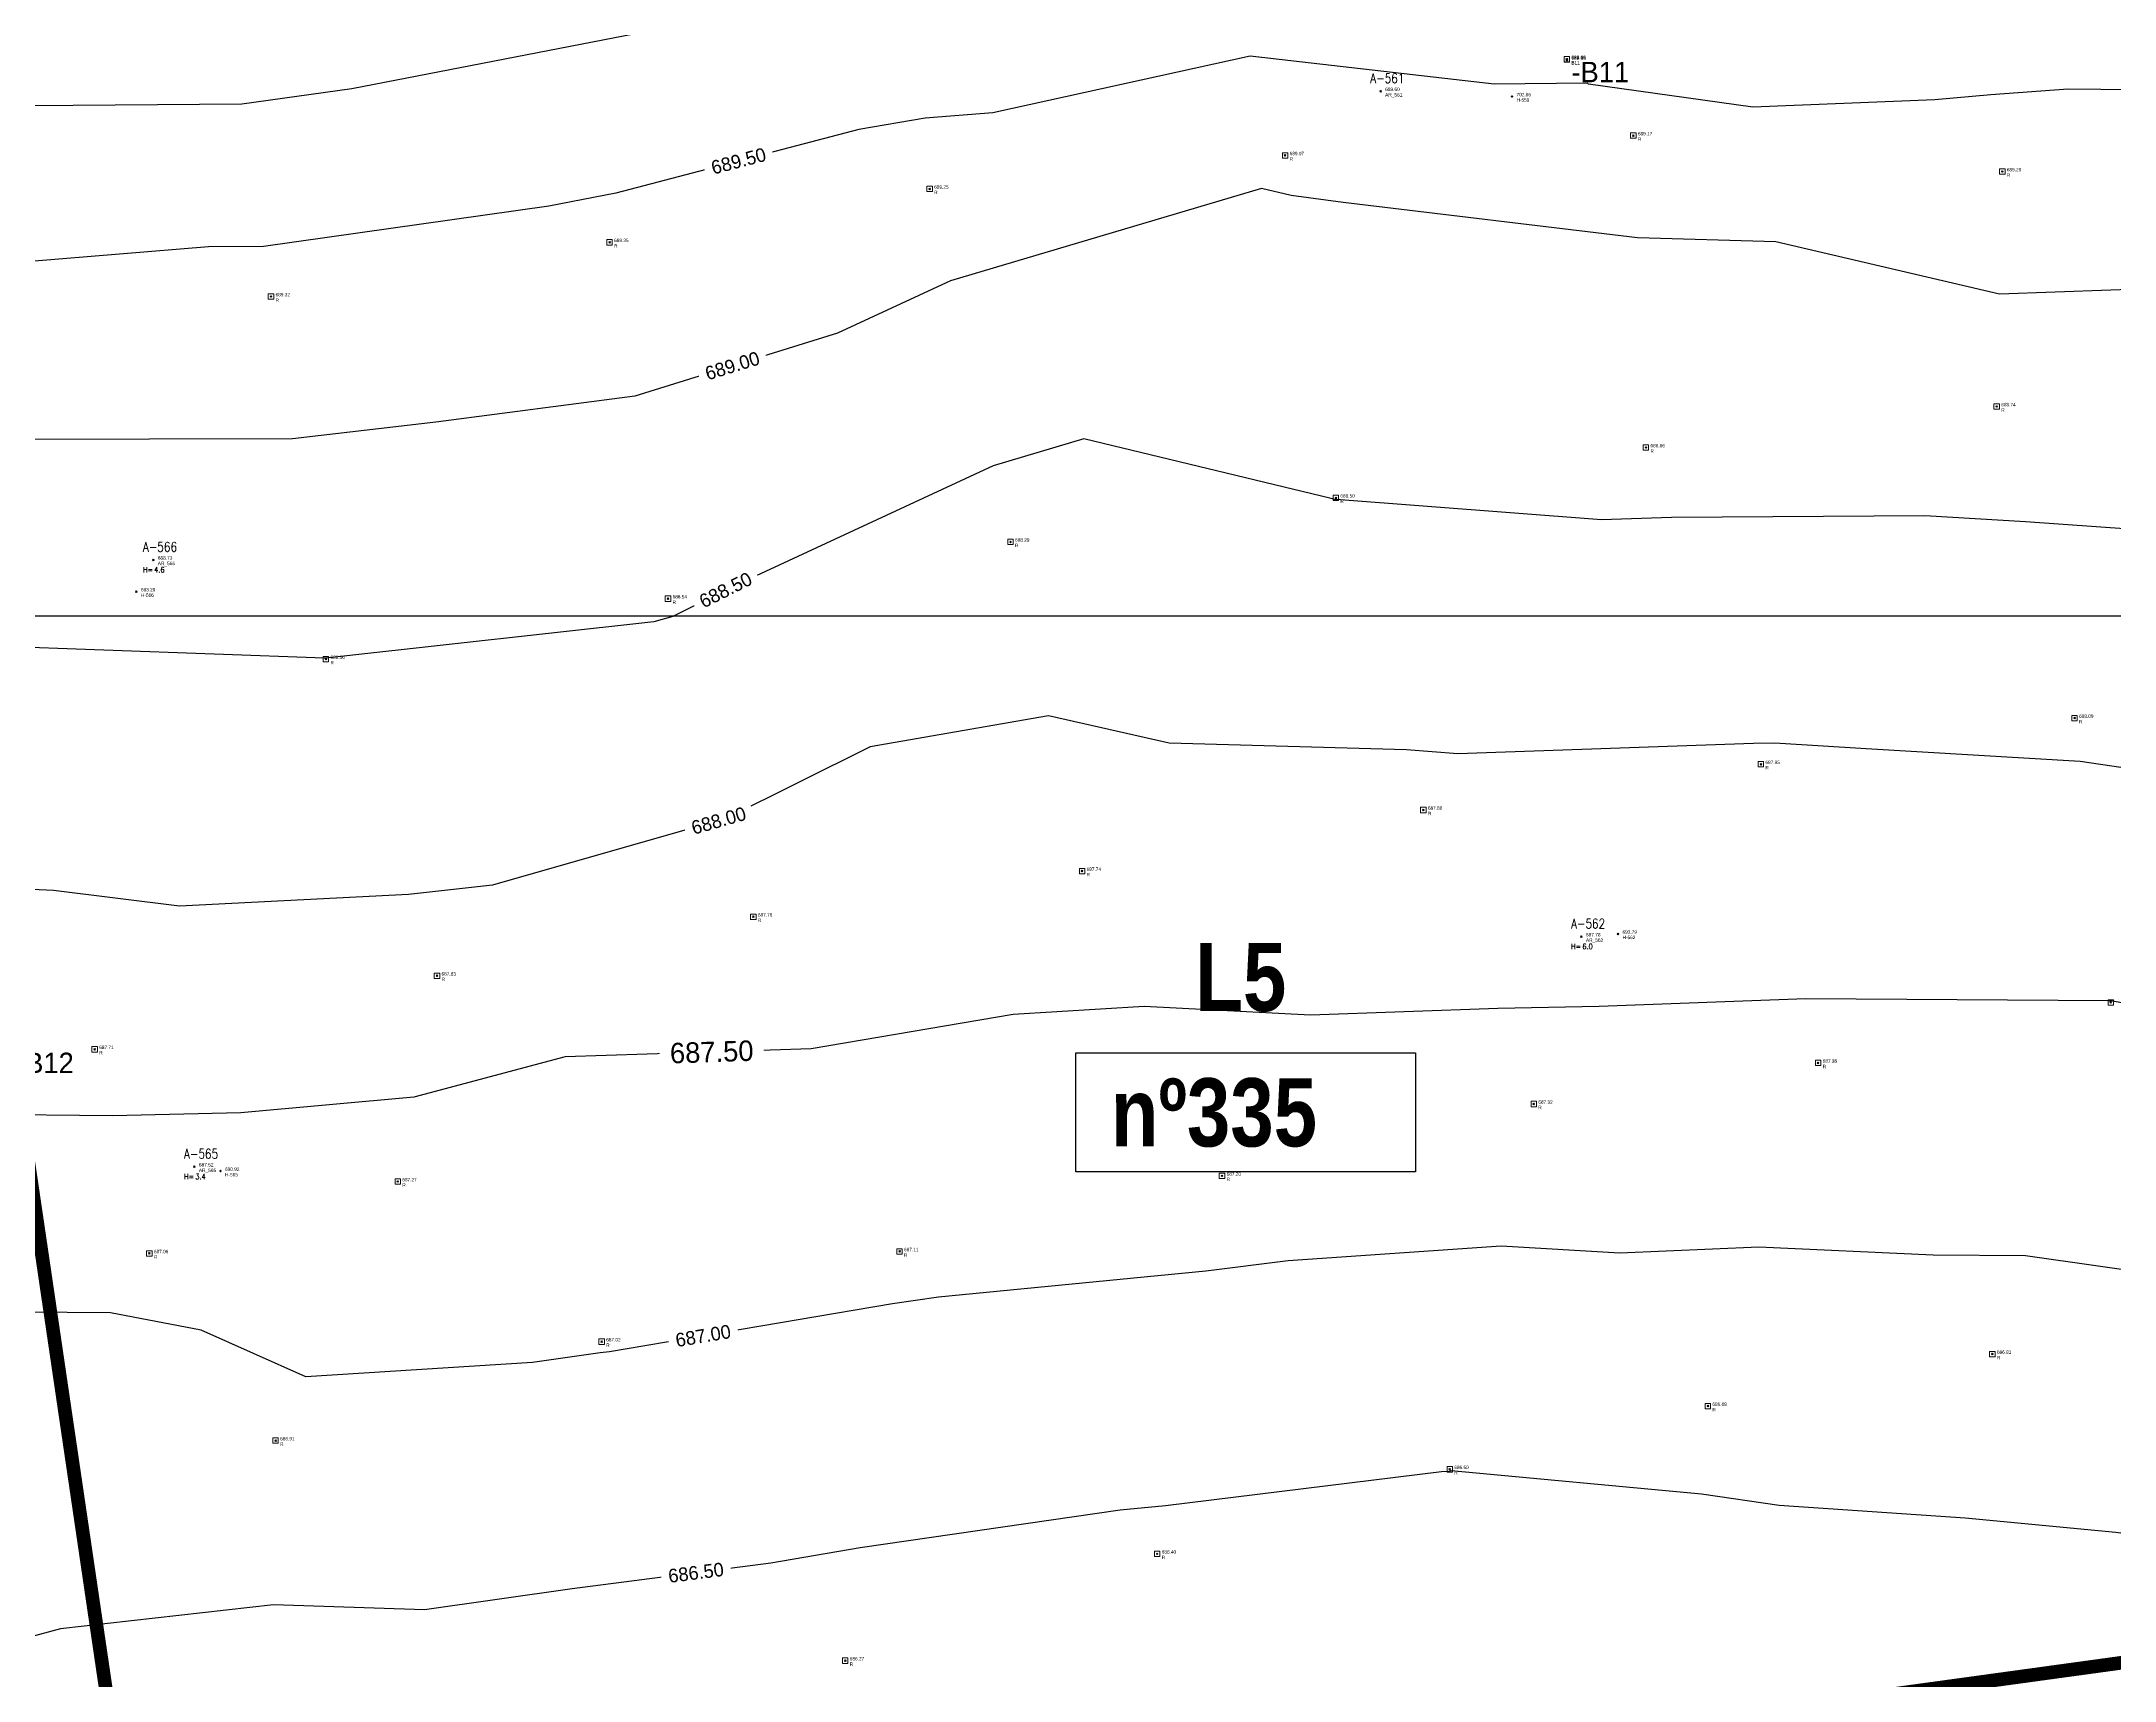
# Model space of a CAD drawing. Extents: x 350769 to 354978, y 6304672 to 6307963.
# Drawn here: x 352416.6 to 352492.6, y 6306061 to 6306121.1 of the extents above; entities that cross this region are included whole.
import ezdxf

# ---------------------------------------------------------------- set-up
doc = ezdxf.new("R2010")
doc.units = 0
doc.header["$PDMODE"] = 35
doc.header["$PDSIZE"] = 0.03
for name, pattern in [('4.0 - LO RECABARREN - DESNIVEL NUEVO$0$HIDDEN', [0.375, 0.25, -0.125]), ('CONTINUOS', [0]), ('DASHDOT', [1, 0.5, -0.25, 0, -0.25]), ('DASHED', [19.05, 12.7, -6.35])]:
    doc.linetypes.add(name, pattern=pattern)
doc.layers.get('0').update_dxf_attribs({"linetype": 'CONTINUOUS'})
doc.layers.get('Defpoints').update_dxf_attribs({"linetype": 'CONTINUOUS'})
for name, color, linetype in [('02_Geo ext_Acotamiento', 7, 'CONTINUOUS'), ('02_Geo ext_Geometria', 2, 'CONTINUOUS'), ('03_S2_Pav ext_Borde vereda', 7, 'CONTINUOUS'), ('1-ARBOL H1', 7, 'CONTINUOUS'), ('1-ARBOL H2', 1, 'CONTINUOUS'), ('1-ARBOL H3', 241, 'CONTINUOUS'), ('1-ARBOL NOMBRE', 3, 'CONTINUOUS'), ('1-ARBOL PTO', 7, 'CONTINUOUS'), ('1-coordenadas', 8, 'CONTINUOUS'), ('C-TINN', 5, 'CONTINUOUS'), ('C-TOPO-MAJR', 9, 'CONTINUOUS'), ('C-TOPO-MINR', 8, 'CONTINUOUS'), ('V-NODE-TEXT DIC 2012', 31, 'CONTINUOUS')]:
    doc.layers.add(name, color=color, linetype=linetype)
doc.layers.add('0_ASD_LINEA OFICIAL', color=253, linetype='DASHDOT', lineweight=20)
doc.layers.add('0_ASD_TOPOGRAFIA_ELEMENTOS', color=7, linetype='CONTINUOS', lineweight=5, true_color=0xbdbdbd)
doc.styles.add('NEW TURNER_TITULOS', font='techb___.ttf')
doc.styles.add('ROMANS', font='romans.shx', dxfattribs={"width": 0.65})
doc.dimstyles.new('Principal', dxfattribs={"dimscale": 0, "dimtxt": 2, "dimasz": 2, "dimexe": 1, "dimexo": 1, "dimtad": 1, "dimrnd": 0.05, "dimzin": 1, "dimtxsty": 'ROMANS', "dimcen": 2.5, "dimclrt": 2, "dimaunit": 2, "dimadec": 0, "dimazin": 0, "dimtfac": 1, "dimtmove": 0, "dimatfit": 3, "dimfxl": 1, "dimfxlon": 1, "dimarcsym": 0})

# ---------------------------------------------------------------- blocks, each defined once
blk = doc.blocks.new('COORDENADAS')
at = {"layer": '1-coordenadas'}
blk.add_line((20, -100.625), (1420, -100.625), dxfattribs=at)
blk = doc.blocks.new('*D986')
at = {"layer": '02_Geo ext_Geometria', "color": 0, "lineweight": -2, "transparency": 16777216}
blk.add_line((352392.308, 6306009.746), (352389.744, 6306004.59), dxfattribs=at)
at = {"layer": '02_Geo ext_Geometria', "color": 0, "transparency": 16777216}
blk.add_solid([(352389.595, 6306004.664), (352389.893, 6306004.516), (352389.298, 6306003.694)], dxfattribs=at)
at = {"layer": 'Defpoints', "color": 0, "transparency": 16777216}
for p in [(352475.028, 6306176.051), (352389.298, 6306003.694)]:
    blk.add_point(p, dxfattribs=at)
at = {"layer": '02_Geo ext_Geometria', "color": 2, "transparency": 16777216, "insert": (352390.502, 6306008.152), "char_height": 1, "attachment_point": 5, "rotation": 63.55437, "style": 'ROMANS'}
blk.add_mtext('R192,50', dxfattribs=at)
blk = doc.blocks.new('*D987')
at = {"layer": '02_Geo ext_Geometria', "color": 0, "lineweight": -2, "transparency": 16777216}
blk.add_line((352455.14, 6305990.434), (352455.626, 6305984.696), dxfattribs=at)
at = {"layer": '02_Geo ext_Geometria', "color": 0, "transparency": 16777216}
blk.add_solid([(352455.792, 6305984.711), (352455.46, 6305984.682), (352455.711, 6305983.7)], dxfattribs=at)
at = {"layer": 'Defpoints', "color": 0, "transparency": 16777216}
for p in [(352445.621, 6306102.767), (352455.711, 6305983.7)]:
    blk.add_point(p, dxfattribs=at)
at = {"layer": '02_Geo ext_Geometria', "color": 2, "transparency": 16777216, "insert": (352456.233, 6305988.287), "char_height": 1, "attachment_point": 5, "rotation": 274.84347, "style": 'ROMANS'}
blk.add_mtext('R119,50', dxfattribs=at)
blk = doc.blocks.new('*D988')
at = {"layer": '02_Geo ext_Geometria', "color": 0, "lineweight": -2, "transparency": 16777216}
blk.add_line((352472.874, 6305992.992), (352473.88, 6305987.322), dxfattribs=at)
at = {"layer": '02_Geo ext_Geometria', "color": 0, "transparency": 16777216}
blk.add_solid([(352474.044, 6305987.351), (352473.715, 6305987.293), (352474.054, 6305986.337)], dxfattribs=at)
at = {"layer": 'Defpoints', "color": 0, "transparency": 16777216}
for p in [(352407.41, 6306362.191), (352474.054, 6305986.337)]:
    blk.add_point(p, dxfattribs=at)
at = {"layer": '02_Geo ext_Geometria', "color": 2, "transparency": 16777216, "insert": (352474.158, 6305990.953), "char_height": 1, "attachment_point": 5, "rotation": 280.05482, "style": 'ROMANS'}
blk.add_mtext('R381,70', dxfattribs=at)
blk = doc.blocks.new('*D989')
at = {"layer": '02_Geo ext_Geometria', "color": 0, "lineweight": -2, "transparency": 16777216}
blk.add_line((352505.468, 6306000.177), (352506.958, 6305994.615), dxfattribs=at)
at = {"layer": '02_Geo ext_Geometria', "color": 0, "transparency": 16777216}
blk.add_solid([(352507.119, 6305994.658), (352506.797, 6305994.572), (352507.217, 6305993.649)], dxfattribs=at)
at = {"layer": 'Defpoints', "color": 0, "transparency": 16777216}
for p in [(352413.813, 6306342.279), (352507.217, 6305993.649)]:
    blk.add_point(p, dxfattribs=at)
at = {"layer": '02_Geo ext_Geometria', "color": 2, "transparency": 16777216, "insert": (352506.922, 6305998.256), "char_height": 1, "attachment_point": 5, "rotation": 284.9982, "style": 'ROMANS'}
blk.add_mtext('R360,95', dxfattribs=at)
blk = doc.blocks.new('*D1071')
at = {"layer": '02_Geo ext_Acotamiento', "color": 0, "lineweight": -2, "transparency": 16777216}
blk.add_line((352445.116, 6305983.002), (352445.068, 6305971.775), dxfattribs=at)
at = {"layer": '02_Geo ext_Acotamiento', "color": 0, "transparency": 16777216}
blk.add_solid([(352444.902, 6305971.775), (352445.235, 6305971.774), (352445.064, 6305970.775)], dxfattribs=at)
at = {"layer": 'Defpoints', "color": 0, "transparency": 16777216}
for p in [(352445.621, 6306102.767), (352445.064, 6305970.775)]:
    blk.add_point(p, dxfattribs=at)
at = {"layer": '02_Geo ext_Acotamiento', "color": 2, "transparency": 16777216, "insert": (352444.199, 6305980.775), "char_height": 1, "attachment_point": 5, "rotation": 89.7581, "style": 'ROMANS'}
blk.add_mtext('R132,00', dxfattribs=at)
blk = doc.blocks.new('*D1073')
at = {"layer": '02_Geo ext_Acotamiento', "color": 0, "lineweight": -2, "transparency": 16777216}
blk.add_line((352392.778, 6306017.485), (352390.073, 6306012.402), dxfattribs=at)
at = {"layer": '02_Geo ext_Acotamiento', "color": 0, "transparency": 16777216}
blk.add_solid([(352389.926, 6306012.48), (352390.22, 6306012.324), (352389.603, 6306011.519)], dxfattribs=at)
at = {"layer": 'Defpoints', "color": 0, "transparency": 16777216}
for p in [(352584.909, 6306378.558), (352389.603, 6306011.519)]:
    blk.add_point(p, dxfattribs=at)
at = {"layer": '02_Geo ext_Acotamiento', "color": 2, "transparency": 16777216, "insert": (352390.928, 6306015.942), "char_height": 1, "attachment_point": 5, "rotation": 61.98199, "style": 'ROMANS'}
blk.add_mtext('R415,75', dxfattribs=at)
blk = doc.blocks.new('*D1074')
at = {"layer": '02_Geo ext_Acotamiento', "color": 0, "lineweight": -2, "transparency": 16777216}
blk.add_line((352522.716, 6306005.271), (352524.487, 6305999.791), dxfattribs=at)
at = {"layer": '02_Geo ext_Acotamiento', "color": 0, "transparency": 16777216}
blk.add_solid([(352524.646, 6305999.843), (352524.328, 6305999.74), (352524.794, 6305998.84)], dxfattribs=at)
at = {"layer": 'Defpoints', "color": 0, "transparency": 16777216}
for p in [(352413.813, 6306342.279), (352524.794, 6305998.84)]:
    blk.add_point(p, dxfattribs=at)
at = {"layer": '02_Geo ext_Acotamiento', "color": 2, "transparency": 16777216, "insert": (352524.266, 6306003.426), "char_height": 1, "attachment_point": 5, "rotation": 287.90801, "style": 'ROMANS'}
blk.add_mtext('R360,95', dxfattribs=at)
blk = doc.blocks.new('*D1154')
at = {"layer": '02_Geo ext_Acotamiento', "color": 0, "lineweight": -2, "transparency": 16777216}
blk.add_line((352423.93, 6305980.321), (352422.429, 6305975.456), dxfattribs=at)
at = {"layer": '02_Geo ext_Acotamiento', "color": 0, "transparency": 16777216}
blk.add_solid([(352422.269, 6305975.505), (352422.588, 6305975.406), (352422.134, 6305974.5)], dxfattribs=at)
at = {"layer": 'Defpoints', "color": 0, "transparency": 16777216}
for p in [(352450.517, 6306066.451), (352422.134, 6305974.5)]:
    blk.add_point(p, dxfattribs=at)
at = {"layer": '02_Geo ext_Acotamiento', "color": 2, "transparency": 16777216, "insert": (352422.496, 6305978.752), "char_height": 1, "attachment_point": 5, "rotation": 72.84542, "style": 'ROMANS'}
blk.add_mtext('R96,25', dxfattribs=at)
blk = doc.blocks.new('*D1162')
at = {"layer": '02_Geo ext_Acotamiento', "color": 0, "lineweight": -2, "transparency": 16777216}
blk.add_line((352433.483, 6305998.974), (352432.257, 6305994.032), dxfattribs=at)
at = {"layer": '02_Geo ext_Acotamiento', "color": 0, "transparency": 16777216}
blk.add_solid([(352432.095, 6305994.073), (352432.419, 6305993.992), (352432.016, 6305993.062)], dxfattribs=at)
at = {"layer": 'Defpoints', "color": 0, "transparency": 16777216}
for p in [(352454.232, 6306082.602), (352432.016, 6305993.062)]:
    blk.add_point(p, dxfattribs=at)
at = {"layer": '02_Geo ext_Acotamiento', "color": 2, "transparency": 16777216, "insert": (352432.139, 6305997.327), "char_height": 1, "attachment_point": 5, "rotation": 76.06555, "style": 'ROMANS'}
blk.add_mtext('R92,25', dxfattribs=at)
blk = doc.blocks.new('*D1193')
at = {"layer": '02_Geo ext_Acotamiento', "color": 0, "lineweight": -2, "transparency": 16777216}
blk.add_line((352422.119, 6305986.745), (352419.227, 6305978.627), dxfattribs=at)
at = {"layer": '02_Geo ext_Acotamiento', "color": 0, "transparency": 16777216}
blk.add_solid([(352419.07, 6305978.683), (352419.384, 6305978.571), (352418.891, 6305977.685)], dxfattribs=at)
at = {"layer": 'Defpoints', "color": 0, "transparency": 16777216}
for p in [(352450.517, 6306066.451), (352418.891, 6305977.685)]:
    blk.add_point(p, dxfattribs=at)
at = {"layer": '02_Geo ext_Acotamiento', "color": 2, "transparency": 16777216, "insert": (352420.619, 6305985.24), "char_height": 1, "attachment_point": 5, "rotation": 70.38968, "style": 'ROMANS'}
blk.add_mtext('R94,25', dxfattribs=at)
blk = doc.blocks.new('*D1234')
at = {"layer": '02_Geo ext_Acotamiento', "color": 0, "lineweight": -2, "transparency": 16777216}
blk.add_line((352429.306, 6305986.278), (352427.863, 6305980.704), dxfattribs=at)
at = {"layer": '02_Geo ext_Acotamiento', "color": 0, "transparency": 16777216}
blk.add_solid([(352427.702, 6305980.745), (352428.024, 6305980.662), (352427.612, 6305979.735)], dxfattribs=at)
at = {"layer": 'Defpoints', "color": 0, "transparency": 16777216}
for p in [(352454.232, 6306082.602), (352427.612, 6305979.735)]:
    blk.add_point(p, dxfattribs=at)
at = {"layer": '02_Geo ext_Acotamiento', "color": 2, "transparency": 16777216, "insert": (352427.868, 6305984.345), "char_height": 1, "attachment_point": 5, "rotation": 75.49139, "style": 'ROMANS'}
blk.add_mtext('R106,25', dxfattribs=at)
blk = doc.blocks.new('*D1235')
at = {"layer": '02_Geo ext_Acotamiento', "color": 0, "lineweight": -2, "transparency": 16777216}
blk.add_line((352427.684, 6305992.749), (352426.035, 6305987.425), dxfattribs=at)
at = {"layer": '02_Geo ext_Acotamiento', "color": 0, "transparency": 16777216}
blk.add_solid([(352425.875, 6305987.474), (352426.194, 6305987.375), (352425.739, 6305986.469)], dxfattribs=at)
at = {"layer": 'Defpoints', "color": 0, "transparency": 16777216}
for p in [(352450.517, 6306066.451), (352425.739, 6305986.469)]:
    blk.add_point(p, dxfattribs=at)
at = {"layer": '02_Geo ext_Acotamiento', "color": 2, "transparency": 16777216, "insert": (352426.248, 6305991.182), "char_height": 1, "attachment_point": 5, "rotation": 72.78669, "style": 'ROMANS'}
blk.add_mtext('R83,75', dxfattribs=at)
blk = doc.blocks.new('*D1237')
at = {"layer": '02_Geo ext_Acotamiento', "color": 0, "lineweight": -2, "transparency": 16777216}
blk.add_line((352466.519, 6305991.921), (352467.427, 6305986.235), dxfattribs=at)
at = {"layer": '02_Geo ext_Acotamiento', "color": 0, "transparency": 16777216}
blk.add_solid([(352467.591, 6305986.261), (352467.262, 6305986.208), (352467.584, 6305985.247)], dxfattribs=at)
at = {"layer": 'Defpoints', "color": 0, "transparency": 16777216}
for p in [(352407.41, 6306362.191), (352467.584, 6305985.247)]:
    blk.add_point(p, dxfattribs=at)
at = {"layer": '02_Geo ext_Acotamiento', "color": 2, "transparency": 16777216, "insert": (352467.767, 6305989.86), "char_height": 1, "attachment_point": 5, "rotation": 279.07, "style": 'ROMANS'}
blk.add_mtext('R381,70', dxfattribs=at)
blk = doc.blocks.new('*D1238')
at = {"layer": '02_Geo ext_Acotamiento', "color": 0, "lineweight": -2, "transparency": 16777216}
blk.add_line((352490.018, 6305988.759), (352491.128, 6305983.109), dxfattribs=at)
at = {"layer": '02_Geo ext_Acotamiento', "color": 0, "transparency": 16777216}
blk.add_solid([(352491.291, 6305983.141), (352490.964, 6305983.077), (352491.32, 6305982.127)], dxfattribs=at)
at = {"layer": 'Defpoints', "color": 0, "transparency": 16777216}
for p in [(352463.493, 6306123.846), (352491.32, 6305982.127)]:
    blk.add_point(p, dxfattribs=at)
at = {"layer": '02_Geo ext_Acotamiento', "color": 2, "transparency": 16777216, "insert": (352491.339, 6305986.744), "char_height": 1, "attachment_point": 5, "rotation": 281.10914, "style": 'ROMANS'}
blk.add_mtext('R144,40', dxfattribs=at)
blk = doc.blocks.new('*D1239')
at = {"layer": '02_Geo ext_Acotamiento', "color": 0, "lineweight": -2, "transparency": 16777216}
blk.add_line((352523.108, 6305997.552), (352524.831, 6305992.057), dxfattribs=at)
at = {"layer": '02_Geo ext_Acotamiento', "color": 0, "transparency": 16777216}
blk.add_solid([(352524.99, 6305992.107), (352524.672, 6305992.007), (352525.13, 6305991.103)], dxfattribs=at)
at = {"layer": 'Defpoints', "color": 0, "transparency": 16777216}
for p in [(352405.923, 6306371.355), (352525.13, 6305991.103)]:
    blk.add_point(p, dxfattribs=at)
at = {"layer": '02_Geo ext_Acotamiento', "color": 2, "transparency": 16777216, "insert": (352524.642, 6305995.694), "char_height": 1, "attachment_point": 5, "rotation": 287.40589, "style": 'ROMANS'}
blk.add_mtext('R398,50', dxfattribs=at)
blk = doc.blocks.new('A$C27410629')
blk.add_lwpolyline([(250.562, 1322.26), (263.02, 1322.26), (263.02, 1317.9), (250.562, 1317.9)], close=True)
at = {"layer": '0_ASD_LINEA OFICIAL', "ltscale": 8, "const_width": 0.5}
for points in [[(244.73, 1234.105), (236.115, 1292.644), (303.894, 1301.95), (293.945, 1373.007), (205.853, 1360.912), (224.068, 1237.141)], [(110.932, 1279.578), (99.953, 1346.361), (205.853, 1360.912), (205.853, 1360.912), (224.068, 1237.141)]]:
    blk.add_lwpolyline(points, dxfattribs=at)
at = {"char_height": 2.5, "attachment_point": 1, "style": 'NEW TURNER_TITULOS'}
for s, insert in [('L5', (254.942, 1326.29)), ('nº335', (251.841, 1321.33))]:
    blk.add_mtext_dynamic_manual_height_columns(s, width=20.98523, gutter_width=12.5, heights=[0], dxfattribs=dict(at, insert=insert))
blk = doc.blocks.new('*D1280')
at = {"layer": '02_Geo ext_Acotamiento', "color": 0, "lineweight": -2, "transparency": 16777216}
blk.add_line((352467.824, 6305999.541), (352469.128, 6305993.932), dxfattribs=at)
at = {"layer": '02_Geo ext_Acotamiento', "color": 0, "transparency": 16777216}
blk.add_solid([(352469.29, 6305993.97), (352468.966, 6305993.894), (352469.354, 6305992.958)], dxfattribs=at)
at = {"layer": 'Defpoints', "color": 0, "transparency": 16777216}
for p in [(352446.028, 6306093.282), (352469.354, 6305992.958)]:
    blk.add_point(p, dxfattribs=at)
at = {"layer": '02_Geo ext_Acotamiento', "color": 2, "transparency": 16777216, "insert": (352469.213, 6305997.573), "char_height": 1, "attachment_point": 5, "rotation": 283.08914, "style": 'ROMANS'}
blk.add_mtext('R103,00', dxfattribs=at)
blk = doc.blocks.new('*D1282')
at = {"layer": '02_Geo ext_Acotamiento', "color": 0, "lineweight": -2, "transparency": 16777216}
blk.add_line((352518.423, 6306006.537), (352520.119, 6306001.034), dxfattribs=at)
at = {"layer": '02_Geo ext_Acotamiento', "color": 0, "transparency": 16777216}
blk.add_solid([(352520.278, 6306001.083), (352519.959, 6306000.985), (352520.413, 6306000.079)], dxfattribs=at)
at = {"layer": 'Defpoints', "color": 0, "transparency": 16777216}
for p in [(352411.017, 6306355.112), (352520.413, 6306000.079)]:
    blk.add_point(p, dxfattribs=at)
at = {"layer": '02_Geo ext_Acotamiento', "color": 2, "transparency": 16777216, "insert": (352519.948, 6306004.672), "char_height": 1, "attachment_point": 5, "rotation": 287.12558, "style": 'ROMANS'}
blk.add_mtext('R371,50', dxfattribs=at)
blk = doc.blocks.new('*D1283')
at = {"layer": '02_Geo ext_Acotamiento', "color": 0, "lineweight": -2, "transparency": 16777216}
blk.add_line((352520.816, 6306014.631), (352522.584, 6306009.151), dxfattribs=at)
at = {"layer": '02_Geo ext_Acotamiento', "color": 0, "transparency": 16777216}
blk.add_solid([(352522.742, 6306009.202), (352522.425, 6306009.1), (352522.891, 6306008.199)], dxfattribs=at)
at = {"layer": 'Defpoints', "color": 0, "transparency": 16777216}
for p in [(352411.026, 6306355.092), (352522.891, 6306008.199)]:
    blk.add_point(p, dxfattribs=at)
at = {"layer": '02_Geo ext_Acotamiento', "color": 2, "transparency": 16777216, "insert": (352522.365, 6306012.786), "char_height": 1, "attachment_point": 5, "rotation": 287.87323, "style": 'ROMANS'}
blk.add_mtext('R364,50', dxfattribs=at)
blk = doc.blocks.new('TOPOGRAFIA')
at = {"layer": '1-ARBOL H1', "color": 9, "lineweight": 0, "true_color": 0xbdbdbd}
for p in [(390420.676, 6303102.052), (390473.068, 6303088.238), (390422.183, 6303079.799)]:
    blk.add_point(p, dxfattribs=at)
at = {"layer": '1-ARBOL PTO', "color": 9, "lineweight": 0, "true_color": 0xbdbdbd}
for p in [(390465.702, 6303119.237), (390420.676, 6303102.052), (390473.068, 6303088.238), (390422.183, 6303079.799)]:
    blk.add_point(p, dxfattribs=at)
at = {"layer": 'C-TINN', "color": 9, "linetype": 'Continuous', "lineweight": 0, "true_color": 0xbdbdbd}
for points, elevation in [([(390472.434, 6303120.306), (390472.434, 6303120.506), (390472.634, 6303120.506), (390472.634, 6303120.306), (390472.434, 6303120.306)], 689.651), ([(390472.436, 6303120.312), (390472.436, 6303120.512), (390472.636, 6303120.512), (390472.636, 6303120.312), (390472.436, 6303120.312)], 689.661), ([(390474.875, 6303117.512), (390474.875, 6303117.712), (390475.075, 6303117.712), (390475.075, 6303117.512), (390474.875, 6303117.512)], 689.168), ([(390462.1, 6303116.782), (390462.1, 6303116.982), (390462.3, 6303116.982), (390462.3, 6303116.782), (390462.1, 6303116.782)], 689.066), ([(390488.41, 6303116.193), (390488.41, 6303116.393), (390488.61, 6303116.393), (390488.61, 6303116.193), (390488.41, 6303116.193)], 689.284), ([(390449.059, 6303115.555), (390449.059, 6303115.755), (390449.259, 6303115.755), (390449.259, 6303115.555), (390449.059, 6303115.555)], 689.248), ([(390437.318, 6303113.596), (390437.318, 6303113.796), (390437.518, 6303113.796), (390437.518, 6303113.596), (390437.318, 6303113.596)], 689.346), ([(390424.897, 6303111.609), (390424.897, 6303111.809), (390425.097, 6303111.809), (390425.097, 6303111.609), (390424.897, 6303111.609)], 689.324), ([(390488.205, 6303107.576), (390488.205, 6303107.776), (390488.405, 6303107.776), (390488.405, 6303107.576), (390488.205, 6303107.576)], 688.74), ([(390475.336, 6303106.072), (390475.336, 6303106.272), (390475.536, 6303106.272), (390475.536, 6303106.072), (390475.336, 6303106.072)], 688.655), ([(390463.961, 6303104.225), (390463.961, 6303104.425), (390464.161, 6303104.425), (390464.161, 6303104.225), (390463.961, 6303104.225)], 688.503), ([(390452.025, 6303102.61), (390452.025, 6303102.81), (390452.225, 6303102.81), (390452.225, 6303102.61), (390452.025, 6303102.61)], 688.294), ([(390439.462, 6303100.528), (390439.462, 6303100.728), (390439.662, 6303100.728), (390439.662, 6303100.528), (390439.462, 6303100.528)], 688.544), ([(390426.911, 6303098.31), (390426.911, 6303098.51), (390427.111, 6303098.51), (390427.111, 6303098.31), (390426.911, 6303098.31)], 688.498), ([(390491.061, 6303096.149), (390491.061, 6303096.349), (390491.261, 6303096.349), (390491.261, 6303096.149), (390491.061, 6303096.149)], 688.091), ([(390479.554, 6303094.457), (390479.554, 6303094.657), (390479.754, 6303094.657), (390479.754, 6303094.457), (390479.554, 6303094.457)], 687.954), ([(390467.17, 6303092.78), (390467.17, 6303092.98), (390467.37, 6303092.98), (390467.37, 6303092.78), (390467.17, 6303092.78)], 687.88), ([(390454.651, 6303090.539), (390454.651, 6303090.739), (390454.851, 6303090.739), (390454.851, 6303090.539), (390454.651, 6303090.539)], 687.738), ([(390442.593, 6303088.863), (390442.593, 6303089.063), (390442.793, 6303089.063), (390442.793, 6303088.863), (390442.593, 6303088.863)], 687.756), ([(390430.986, 6303086.699), (390430.986, 6303086.899), (390431.186, 6303086.899), (390431.186, 6303086.699), (390430.986, 6303086.699)], 687.828), ([(390492.39, 6303085.724), (390492.39, 6303085.924), (390492.59, 6303085.924), (390492.59, 6303085.724), (390492.39, 6303085.724)], 687.497), ([(390418.428, 6303084.005), (390418.428, 6303084.205), (390418.628, 6303084.205), (390418.628, 6303084.005), (390418.428, 6303084.005)], 687.712), ([(390481.654, 6303083.504), (390481.654, 6303083.704), (390481.854, 6303083.704), (390481.854, 6303083.504), (390481.654, 6303083.504)], 687.376), ([(390471.221, 6303082), (390471.221, 6303082.2), (390471.421, 6303082.2), (390471.421, 6303082), (390471.221, 6303082)], 687.317), ([(390429.547, 6303079.156), (390429.547, 6303079.356), (390429.747, 6303079.356), (390429.747, 6303079.156), (390429.547, 6303079.156)], 687.272), ([(390459.786, 6303079.364), (390459.786, 6303079.564), (390459.986, 6303079.564), (390459.986, 6303079.364), (390459.786, 6303079.364)], 687.203), ([(390447.954, 6303076.592), (390447.954, 6303076.792), (390448.154, 6303076.792), (390448.154, 6303076.592), (390447.954, 6303076.592)], 687.107), ([(390420.435, 6303076.518), (390420.435, 6303076.718), (390420.635, 6303076.718), (390420.635, 6303076.518), (390420.435, 6303076.518)], 687.062), ([(390437.026, 6303073.284), (390437.026, 6303073.484), (390437.226, 6303073.484), (390437.226, 6303073.284), (390437.026, 6303073.284)], 687.024), ([(390488.045, 6303072.828), (390488.045, 6303073.028), (390488.245, 6303073.028), (390488.245, 6303072.828), (390488.045, 6303072.828)], 686.807), ([(390477.608, 6303070.92), (390477.608, 6303071.12), (390477.808, 6303071.12), (390477.808, 6303070.92), (390477.608, 6303070.92)], 686.675), ([(390425.064, 6303069.655), (390425.064, 6303069.855), (390425.264, 6303069.855), (390425.264, 6303069.655), (390425.064, 6303069.655)], 686.911), ([(390468.14, 6303068.602), (390468.14, 6303068.802), (390468.34, 6303068.802), (390468.34, 6303068.602), (390468.14, 6303068.602)], 686.503), ([(390457.406, 6303065.503), (390457.406, 6303065.703), (390457.606, 6303065.703), (390457.606, 6303065.503), (390457.406, 6303065.503)], 686.398), ([(390445.962, 6303061.585), (390445.962, 6303061.785), (390446.162, 6303061.785), (390446.162, 6303061.585), (390445.962, 6303061.585)], 686.269)]:
    blk.add_lwpolyline(points, dxfattribs=dict(at, elevation=elevation))
for p in [(390472.534, 6303120.406, 689.651), (390472.536, 6303120.412, 689.661), (390474.975, 6303117.612, 689.168), (390462.2, 6303116.882, 689.066), (390449.159, 6303115.655, 689.248), (390488.51, 6303116.293, 689.284), (390437.418, 6303113.696, 689.346), (390424.997, 6303111.709, 689.324), (390488.305, 6303107.676, 688.74), (390475.436, 6303106.172, 688.655), (390464.061, 6303104.325, 688.503), (390452.125, 6303102.71, 688.294), (390439.562, 6303100.628, 688.544), (390427.011, 6303098.41, 688.498), (390491.161, 6303096.249, 688.091), (390479.654, 6303094.557, 687.954), (390467.27, 6303092.88, 687.88), (390454.751, 6303090.639, 687.738), (390442.693, 6303088.963, 687.756), (390431.086, 6303086.799, 687.828), (390492.49, 6303085.824, 687.497), (390418.528, 6303084.105, 687.712), (390481.754, 6303083.604, 687.376), (390471.321, 6303082.1, 687.317), (390429.647, 6303079.256, 687.272), (390459.886, 6303079.464, 687.203), (390420.535, 6303076.618, 687.062), (390448.054, 6303076.692, 687.107), (390437.126, 6303073.384, 687.024), (390488.145, 6303072.928, 686.807), (390477.708, 6303071.02, 686.675), (390425.164, 6303069.755, 686.911), (390468.24, 6303068.702, 686.503), (390457.506, 6303065.603, 686.398), (390446.062, 6303061.685, 686.269)]:
    blk.add_point(p, dxfattribs=at)
at = {"layer": 'C-TOPO-MAJR', "color": 9, "linetype": 'Continuous', "lineweight": -3, "true_color": 0xbdbdbd}
for points, elevation in [([(390438.367, 6303121.347), (390427.965, 6303119.33), (390423.925, 6303118.76), (390416.183, 6303118.702), (390413.275, 6303118.465), (390407.222, 6303118.183), (390404.797, 6303118.419), (390396.751, 6303116.847), (390393.559, 6303116.218), (390384.651, 6303113.76), (390383.851, 6303113.386), (390377.114, 6303111.76), (390383.853, 6303113.866), (390386.379, 6303114.927), (390394.112, 6303118.136), (390402.923, 6303119.743), (390406.136, 6303120.315), (390412.311, 6303121.109)], 690), ([(390538.518, 6303078.637), (390533.969, 6303080.033), (390523.399, 6303078.939), (390521.978, 6303078.792), (390518.427, 6303079.318), (390511.9, 6303081.578), (390506.88, 6303082.38), (390501.905, 6303084.159), (390492.632, 6303085.855), (390492.483, 6303085.877), (390492.406, 6303085.881), (390481.303, 6303085.954), (390473.715, 6303085.679), (390470.004, 6303085.604), (390463.125, 6303085.35), (390457.035, 6303085.668), (390452.225, 6303085.378), (390444.808, 6303084.123), (390435.793, 6303083.829), (390430.237, 6303082.349), (390423.885, 6303081.769), (390419.183, 6303081.663), (390409.454, 6303081.757)], 687.5)]:
    blk.add_lwpolyline(points, dxfattribs=dict(at, elevation=elevation))
at = {"layer": 'C-TOPO-MINR', "color": 9, "linetype": 'Continuous', "lineweight": -3, "true_color": 0xbdbdbd}
for points, elevation in [([(390536.563, 6303112.758), (390533.857, 6303113.033), (390528.375, 6303113.693), (390524.699, 6303114.629), (390509.724, 6303118.469), (390507.631, 6303118.87), (390507.127, 6303119.138), (390505.267, 6303119.164), (390490.929, 6303119.316), (390488.09, 6303119.102), (390486.029, 6303118.92), (390479.358, 6303118.653), (390473.333, 6303119.498), (390473.297, 6303119.533), (390469.867, 6303119.496), (390460.914, 6303120.524), (390451.477, 6303118.445), (390448.998, 6303118.251), (390446.566, 6303117.83), (390437.641, 6303115.497), (390435.192, 6303115.023), (390424.718, 6303113.545), (390422.702, 6303113.53), (390412.901, 6303112.73)], 689.5), ([(390538.229, 6303106.724), (390529.931, 6303107.567), (390524.879, 6303108.176), (390521.05, 6303108.471), (390512.78, 6303108.491), (390508.535, 6303109.638), (390504.115, 6303111.986), (390496.576, 6303112.093), (390488.403, 6303111.794), (390480.207, 6303113.712), (390475.126, 6303113.866), (390464.325, 6303115.162), (390462.418, 6303115.41), (390461.339, 6303115.67), (390449.93, 6303112.29), (390445.778, 6303110.361), (390438.343, 6303108.058), (390431.047, 6303107.106), (390425.787, 6303106.492), (390415.297, 6303106.468)], 689), ([(390495.753, 6303102.989), (390489.361, 6303103.45), (390485.663, 6303103.67), (390476.369, 6303103.604), (390473.803, 6303103.514), (390464.076, 6303104.27), (390464.024, 6303104.271), (390463.89, 6303104.302), (390454.813, 6303106.492), (390451.485, 6303105.505), (390441.773, 6303100.994), (390439.737, 6303099.977), (390439.041, 6303099.778), (390427.557, 6303098.506), (390427.006, 6303098.442), (390426.964, 6303098.442), (390414.798, 6303098.884)], 688.5), ([(390536.793, 6303089.034), (390528.512, 6303089.292), (390524.469, 6303088.998), (390519.13, 6303091.01), (390514.183, 6303093.5), (390510.186, 6303092.756), (390502.841, 6303093.437), (390493.936, 6303094.278), (390491.365, 6303094.652), (390483.518, 6303095.125), (390480.16, 6303095.325), (390479.377, 6303095.319), (390468.534, 6303094.938), (390466.652, 6303095.084), (390457.94, 6303095.326), (390453.514, 6303096.327), (390446.971, 6303095.198), (390441.724, 6303092.575), (390433.122, 6303090.121), (390430.04, 6303089.78), (390421.636, 6303089.347), (390417.021, 6303089.923), (390411.252, 6303090.197)], 688), ([(390499.938, 6303075.023), (390489.36, 6303076.535), (390485.977, 6303076.549), (390479.584, 6303076.854), (390474.475, 6303076.629), (390470.121, 6303076.882), (390462.309, 6303076.343), (390459.286, 6303075.969), (390449.48, 6303075.018), (390447.8, 6303074.776), (390437.41, 6303073.012), (390437.076, 6303072.969), (390434.585, 6303072.613), (390426.269, 6303072.097), (390422.436, 6303073.8), (390419.104, 6303074.435), (390407.971, 6303074.524)], 687), ([(390512.356, 6303060.747), (390504.907, 6303063.26), (390504.705, 6303063.324), (390504.586, 6303063.367), (390497.198, 6303065.758), (390492.68, 6303066.383), (390487.152, 6303066.906), (390480.327, 6303067.371), (390477.474, 6303067.793), (390468.289, 6303068.642), (390468.234, 6303068.625), (390467.933, 6303068.613), (390457.808, 6303067.359), (390456.146, 6303067.198), (390446.611, 6303065.822), (390443.328, 6303065.264), (390436.044, 6303064.325), (390430.625, 6303063.551), (390425.085, 6303063.733), (390417.277, 6303062.851), (390413.907, 6303061.951)], 686.5)]:
    blk.add_lwpolyline(points, dxfattribs=dict(at, elevation=elevation))
at = {"layer": 'V-NODE-TEXT DIC 2012', "color": 9, "lineweight": 0, "true_color": 0xbdbdbd}
for p in [(390472.534, 6303120.406), (390472.536, 6303120.412), (390472.536, 6303120.382), (390465.702, 6303119.237), (390470.522, 6303119.044), (390474.975, 6303117.612), (390462.2, 6303116.882), (390449.159, 6303115.655), (390488.51, 6303116.293), (390437.418, 6303113.696), (390424.997, 6303111.709), (390488.305, 6303107.676), (390475.436, 6303106.172), (390464.061, 6303104.325), (390452.125, 6303102.71), (390420.676, 6303102.052), (390420.059, 6303100.886), (390439.562, 6303100.628), (390427.011, 6303098.41), (390491.161, 6303096.249), (390479.654, 6303094.557), (390467.27, 6303092.88), (390454.751, 6303090.639), (390442.693, 6303088.963), (390473.068, 6303088.238), (390474.411, 6303088.336), (390431.086, 6303086.799), (390492.49, 6303085.824), (390418.528, 6303084.105), (390481.754, 6303083.604), (390471.321, 6303082.1), (390422.183, 6303079.799), (390423.144, 6303079.636), (390429.647, 6303079.256), (390459.886, 6303079.464), (390420.535, 6303076.618), (390448.054, 6303076.692), (390437.126, 6303073.384), (390488.145, 6303072.928), (390477.708, 6303071.02), (390425.164, 6303069.755), (390468.24, 6303068.702), (390457.506, 6303065.603), (390446.062, 6303061.685)]:
    blk.add_point(p, dxfattribs=at)
at = {"layer": '1-ARBOL H2', "color": 9, "lineweight": 0, "true_color": 0xbdbdbd, "style": 'ROMANS', "width": 0.8}
for p in [(390420.299, 6303101.59), (390472.691, 6303087.776), (390421.806, 6303079.337)]:
    blk.add_text('H=', height=0.2, dxfattribs=at).set_placement(p)
at = {"layer": '1-ARBOL H3', "color": 9, "lineweight": 0, "true_color": 0xbdbdbd, "style": 'ROMANS', "width": 0.8}
for s, p in [('4.6', (390420.712, 6303101.59)), ('6.0', (390473.104, 6303087.776)), ('3.4', (390422.219, 6303079.337))]:
    blk.add_text(s, height=0.2, dxfattribs=at).set_placement(p)
at = {"layer": '1-ARBOL NOMBRE', "color": 9, "lineweight": 0, "true_color": 0xbdbdbd, "style": 'ROMANS', "width": 0.8}
for s, p in [('A-561', (390465.325, 6303119.537)), ('A-566', (390420.299, 6303102.352)), ('A-562', (390472.691, 6303088.538)), ('A-565', (390421.806, 6303080.099))]:
    blk.add_text(s, height=0.35, dxfattribs=at).set_placement(p)
at = {"layer": 'V-NODE-TEXT DIC 2012', "color": 9, "lineweight": 0, "true_color": 0xbdbdbd}
for s, height, p in [('689.65', 0.125, (390472.701, 6303120.414)), ('689.66', 0.125, (390472.703, 6303120.42)), ('689.65', 0.127, (390472.703, 6303120.389)), ('B11', 0.125, (390472.701, 6303120.214)), ('B11', 0.125, (390472.703, 6303120.22)), ('-B11', 0.75, (390472.703, 6303119.564)), ('689.60', 0.127, (390465.869, 6303119.244)), ('AR_561', 0.127, (390465.869, 6303119.042)), ('702.86', 0.125, (390470.689, 6303119.052)), ('H-559', 0.125, (390470.689, 6303118.852)), ('689.17', 0.125, (390475.142, 6303117.62)), ('R', 0.125, (390475.142, 6303117.42)), ('689.07', 0.125, (390462.367, 6303116.89)), ('R', 0.125, (390462.367, 6303116.69)), ('689.28', 0.125, (390488.677, 6303116.301)), ('689.25', 0.125, (390449.326, 6303115.663)), ('R', 0.125, (390449.326, 6303115.463)), ('R', 0.125, (390488.677, 6303116.101)), ('689.35', 0.125, (390437.585, 6303113.704)), ('R', 0.125, (390437.585, 6303113.504)), ('689.32', 0.125, (390425.164, 6303111.717)), ('R', 0.125, (390425.164, 6303111.517)), ('688.74', 0.125, (390488.472, 6303107.684)), ('R', 0.125, (390488.472, 6303107.484)), ('688.66', 0.125, (390475.603, 6303106.18)), ('R', 0.125, (390475.603, 6303105.98)), ('688.50', 0.125, (390464.228, 6303104.333)), ('R', 0.125, (390464.228, 6303104.133)), ('688.29', 0.125, (390452.292, 6303102.718)), ('R', 0.125, (390452.292, 6303102.518)), ('AR_566', 0.127, (390420.843, 6303101.857)), ('688.73', 0.127, (390420.843, 6303102.059)), ('693.29', 0.125, (390420.226, 6303100.894)), ('H-566', 0.125, (390420.226, 6303100.694)), ('688.54', 0.125, (390439.729, 6303100.636)), ('R', 0.125, (390439.729, 6303100.436)), ('688.50', 0.125, (390427.178, 6303098.418)), ('R', 0.125, (390427.178, 6303098.218)), ('688.09', 0.125, (390491.328, 6303096.257)), ('R', 0.125, (390491.328, 6303096.057)), ('687.95', 0.125, (390479.821, 6303094.565)), ('R', 0.125, (390479.821, 6303094.365)), ('687.88', 0.125, (390467.437, 6303092.888)), ('R', 0.125, (390467.437, 6303092.688)), ('687.74', 0.125, (390454.918, 6303090.647)), ('R', 0.125, (390454.918, 6303090.447)), ('687.76', 0.125, (390442.86, 6303088.971)), ('R', 0.125, (390442.86, 6303088.771)), ('687.78', 0.127, (390473.235, 6303088.245)), ('693.79', 0.125, (390474.578, 6303088.344)), ('H-562', 0.125, (390474.578, 6303088.144)), ('AR_562', 0.127, (390473.235, 6303088.043)), ('687.83', 0.125, (390431.253, 6303086.807)), ('R', 0.125, (390431.253, 6303086.607)), ('-B12', 0.75, (390415.644, 6303083.231)), ('687.71', 0.125, (390418.695, 6303084.113)), ('R', 0.125, (390418.695, 6303083.913)), ('687.38', 0.125, (390481.921, 6303083.612)), ('R', 0.125, (390481.921, 6303083.412)), ('687.32', 0.125, (390471.488, 6303082.108)), ('R', 0.125, (390471.488, 6303081.908)), ('687.52', 0.127, (390422.35, 6303079.806)), ('AR_565', 0.127, (390422.35, 6303079.604)), ('690.92', 0.125, (390423.311, 6303079.644)), ('H-565', 0.125, (390423.311, 6303079.444)), ('687.27', 0.125, (390429.814, 6303079.264)), ('R', 0.125, (390429.814, 6303079.064)), ('687.20', 0.125, (390460.053, 6303079.472)), ('R', 0.125, (390460.053, 6303079.272)), ('687.11', 0.125, (390448.221, 6303076.7)), ('687.06', 0.125, (390420.702, 6303076.626)), ('R', 0.125, (390420.702, 6303076.426)), ('R', 0.125, (390448.221, 6303076.5)), ('687.02', 0.125, (390437.293, 6303073.392)), ('R', 0.125, (390437.293, 6303073.192)), ('686.81', 0.125, (390488.312, 6303072.936)), ('R', 0.125, (390488.312, 6303072.736)), ('686.68', 0.125, (390477.875, 6303071.028)), ('R', 0.125, (390477.875, 6303070.828)), ('686.91', 0.125, (390425.331, 6303069.763)), ('R', 0.125, (390425.331, 6303069.563)), ('686.50', 0.125, (390468.407, 6303068.71)), ('R', 0.125, (390468.407, 6303068.51)), ('686.40', 0.125, (390457.673, 6303065.611)), ('R', 0.125, (390457.673, 6303065.411)), ('686.27', 0.125, (390446.229, 6303061.693)), ('R', 0.125, (390446.229, 6303061.493))]:
    blk.add_text(s, height=height, dxfattribs=at).set_placement(p)
at = {"layer": 'C-TOPO-MAJR', "color": 9, "linetype": 'Continuous', "lineweight": 0, "true_color": 0xbdbdbd, "insert": (390441.164, 6303084.004, 687.5), "char_height": 0.75, "width": 3.75143, "attachment_point": 5, "rotation": 1.86755, "bg_fill": 3, "box_fill_scale": 1.042333, "bg_fill_color": 256, "bg_fill_true_color": 13158600, "bg_fill_transparency": 0}
blk.add_mtext('687.50', dxfattribs=at)
at = {"layer": 'C-TOPO-MINR', "color": 9, "linetype": 'Continuous', "lineweight": 0, "true_color": 0xbdbdbd, "char_height": 0.5, "width": 2.50095, "attachment_point": 5, "bg_fill": 3, "box_fill_scale": 1.0635, "bg_fill_color": 256, "bg_fill_true_color": 13158600, "bg_fill_transparency": 0}
for s, insert, rotation in [('689.50', (390442.15, 6303116.676, 689.5), 14.64547), ('689.00', (390441.923, 6303109.167, 689), 17.21134), ('688.50', (390441.675, 6303100.945, 688.5), 26.5571), ('688.00', (390441.42, 6303092.488, 688), 15.92335), ('687.00', (390440.85, 6303073.596, 687), 9.63459), ('686.50', (390440.587, 6303064.911, 686.5), 7.34562)]:
    blk.add_mtext(s, dxfattribs=dict(at, insert=insert, rotation=rotation))
at = {"layer": '1-coordenadas', "color": 9, "linetype": '4.0 - LO RECABARREN - DESNIVEL NUEVO$0$HIDDEN', "lineweight": 0, "ltscale": 50, "true_color": 0xbdbdbd}
blk.add_line((390200, 6303100), (390900, 6303100), dxfattribs=at)

msp = doc.modelspace()

# ---------------------------------------------------------------- block references
at = {"color": 252, "linetype": 'DASHED'}
msp.add_blockref('COORDENADAS', (352180, 6306200.625), dxfattribs=at)
at = {"layer": '03_S2_Pav ext_Borde vereda', "linetype": 'Continuous'}
msp.add_blockref('A$C27410629', (352203.962, 6304761.714), dxfattribs=at)

# ---------------------------------------------------------------- dimensions: what is measured, and where the dimension line sits
at = {"layer": '02_Geo ext_Acotamiento'}
for center, mpoint, override, picture, middle in [((352584.909, 6306378.558), (352389.603, 6306011.519), {"dimaunit": 0, "dimfxl": 0.22, "dimarcsym": 1}, '*D1073', (352391.73, 6306015.515)), ((352405.923, 6306371.355), (352525.13, 6305991.103), {"dimaunit": 0, "dimfxl": 0.22, "dimarcsym": 1}, '*D1239', (352523.776, 6305995.422)), ((352407.41, 6306362.191), (352467.584, 6305985.247), {"dimfxl": 0.22}, '*D1237', (352466.871, 6305989.717)), ((352411.017, 6306355.1124), (352520.4132, 6306000.0786), {"dimfxl": 0.22}, '*D1282', (352519.0802, 6306004.4047)), ((352411.026, 6306355.092), (352522.891, 6306008.199), {"dimfxl": 0.22}, '*D1283', (352521.501, 6306012.508)), ((352413.813, 6306342.279), (352524.794, 6305998.84), {"dimaunit": 0, "dimfxl": 0.22, "dimarcsym": 1}, '*D1074', (352523.402, 6306003.147)), ((352463.4927, 6306123.8458), (352491.3202, 6305982.1274), {"dimaunit": 0, "dimfxl": 0.22, "dimarcsym": 1}, '*D1238', (352490.448, 6305986.5694)), ((352446.028, 6306093.282), (352469.354, 6305992.958), {"dimfxl": 0.22}, '*D1280', (352468.329, 6305997.367)), ((352454.232, 6306082.6017), (352427.6125, 6305979.7355), {"dimaunit": 0, "dimfxl": 0.22, "dimarcsym": 1}, '*D1234', (352428.7466, 6305984.1179)), ((352454.232, 6306082.602), (352432.016, 6305993.062), {"dimaunit": 0, "dimfxl": 0.22, "dimarcsym": 1}, '*D1162', (352433.02, 6305997.109)), ((352450.517, 6306066.451), (352425.739, 6305986.469), {"dimaunit": 0, "dimfxl": 0.22, "dimarcsym": 1}, '*D1235', (352427.115, 6305990.913))]:
    dim = msp.add_radius_dim(center=center, mpoint=mpoint, dimstyle='Principal', override=override, dxfattribs=at)
    dim.commit()
    dim.dimension.update_dxf_attribs({"geometry": picture, "text_midpoint": middle, "dimtype": 164})
for center, mpoint, picture, middle in [((352445.621, 6306102.767), (352445.064, 6305970.775), '*D1071', (352445.106, 6305980.771)), ((352450.517, 6306066.451), (352418.891, 6305977.685), '*D1193', (352421.474, 6305984.935)), ((352450.517, 6306066.451), (352422.134, 6305974.5), '*D1154', (352423.364, 6305978.484))]:
    dim = msp.add_radius_dim(center=center, mpoint=mpoint, dimstyle='Principal', dxfattribs=at)
    dim.commit()
    dim.dimension.update_dxf_attribs({"geometry": picture, "text_midpoint": middle, "dimtype": 164})
at = {"layer": '02_Geo ext_Geometria'}
for center, mpoint, picture, middle in [((352407.41, 6306362.191), (352474.054, 6305986.337), '*D988', (352473.264, 6305990.794)), ((352413.813, 6306342.279), (352507.217, 6305993.649), '*D989', (352506.045, 6305998.021)), ((352475.028, 6306176.051), (352389.298, 6306003.694), '*D986', (352391.314, 6306007.748)), ((352445.621, 6306102.767), (352455.711, 6305983.7), '*D987', (352455.328, 6305988.211))]:
    dim = msp.add_radius_dim(center=center, mpoint=mpoint, dimstyle='Principal', override={"dimaunit": 0, "dimfxl": 0.22, "dimarcsym": 1}, dxfattribs=at)
    dim.commit()
    dim.dimension.update_dxf_attribs({"geometry": picture, "text_midpoint": middle, "dimtype": 164})

# ---------------------------------------------------------------- next in the draw order: block references
at = {"layer": '0_ASD_TOPOGRAFIA_ELEMENTOS', "color": 30, "true_color": 0xf26507}
msp.add_blockref('TOPOGRAFIA', (-38000, 3000), dxfattribs=at)

doc.saveas('drawing.dxf')
